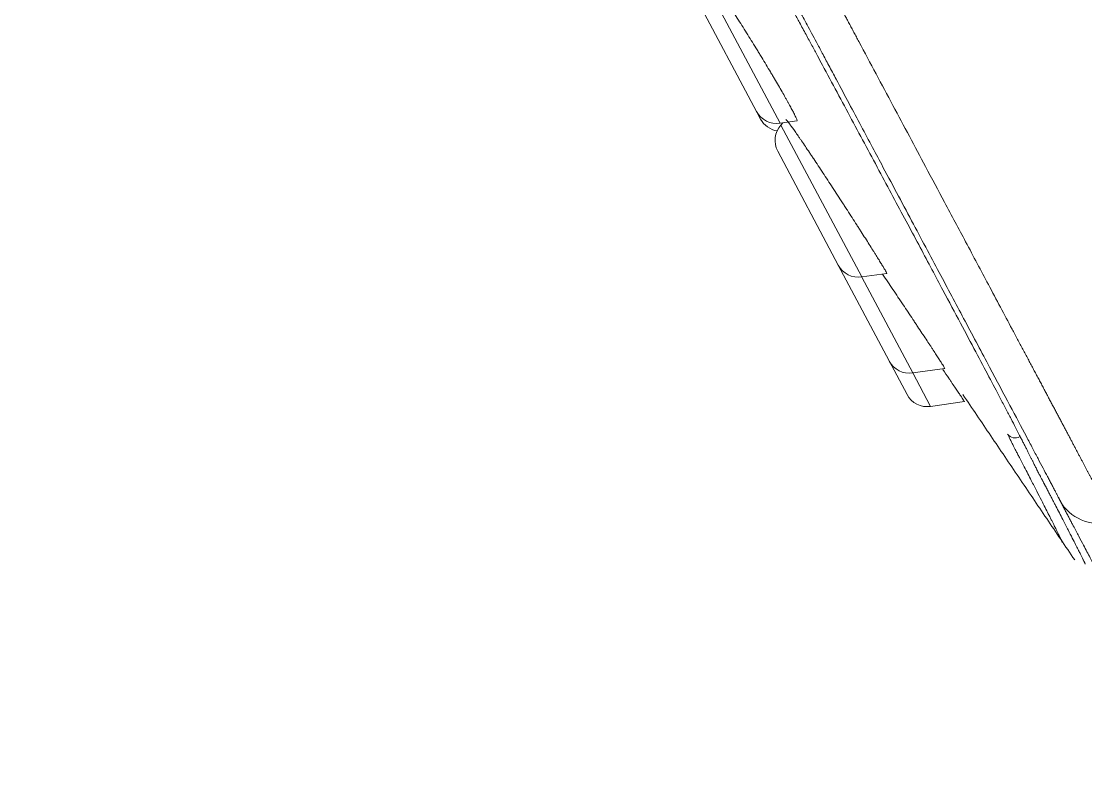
# Model space of a CAD drawing. Header units: millimetres. Extents: x 2433 to 4809, y -10272 to -6912.
# Drawn here: x 4264.15 to 4287.29, y -8437.8 to -8421.56 of the extents above; entities that cross this region are included whole.
import ezdxf

# ---------------------------------------------------------------- set-up
doc = ezdxf.new("R2010")
doc.units = ezdxf.units.MM

msp = doc.modelspace()

# ---------------------------------------------------------------- linework, layer by layer
at = {"linetype": 'Continuous', "lineweight": 13, "extrusion": (-1, -2.22045e-16, 0)}
for p, q in [((4278.885, -8420.479), (4280.641, -8423.78)), ((4280.641, -8423.78), (4281.009, -8423.729)), ((4280.661, -8423.818), (4282.416, -8427.119)), ((4282.416, -8427.12), (4283.525, -8429.205)), ((4283.525, -8429.205), (4283.912, -8429.932)), ((4286.777, -8432.885), (4286.776, -8432.885))]:
    msp.add_line(p, q, dxfattribs=at)
at = {"linetype": 'Continuous', "lineweight": 18, "extrusion": (-1, -2.22045e-16, 0)}
for p, q in [((4280.13, -8423.52), (4278.815, -8421.048)), ((4280.219, -8423.688), (4280.13, -8423.52)), ((4280.641, -8423.78), (4281.008, -8423.729)), ((4280.702, -8423.772), (4280.661, -8423.818)), ((4281.905, -8426.859), (4280.591, -8424.387)), ((4283.014, -8428.944), (4281.905, -8426.859)), ((4282.416, -8427.119), (4282.96, -8427.043)), ((4283.401, -8429.672), (4283.014, -8428.944)), ((4283.525, -8429.205), (4284.22, -8429.107)), ((4283.912, -8429.932), (4284.653, -8429.828))]:
    msp.add_line(p, q, dxfattribs=at)
at = {"linetype": 'Continuous', "lineweight": 18}
for centre, major_axis, start_param, end_param in [((4280.571, -8423.285), (-0.441, -0.235), 0, 1.22173), ((4280.66, -8423.453), (-0.441, -0.235), 0, 0.914084), ((4281.032, -8424.152), (0.441, 0.235), 1.919862, 3.141593), ((4282.347, -8426.624), (-0.441, -0.235), 0, 1.22173), ((4283.455, -8428.71), (-0.441, -0.235), 0, 1.22173), ((4283.842, -8429.437), (-0.441, -0.235), 0, 1.22173)]:
    msp.add_ellipse(centre, major_axis=major_axis, ratio=0.999988, start_param=start_param, end_param=end_param, dxfattribs=at)
at = {"linetype": 'Continuous', "lineweight": 13}
for centre, major_axis, ratio, start_param, end_param in [((4285.755, -8430.421), (-0.181, -0.085), 0.976636, 0.148665, 1.634275), ((4287.593, -8431.49), (-0.89, -0.456), 0.977828, 0.124005, 1.411145)]:
    msp.add_ellipse(centre, major_axis=major_axis, ratio=ratio, start_param=start_param, end_param=end_param, dxfattribs=at)
at = {"linetype": 'Continuous', "lineweight": 18}
for points, knots in [([(4342.684, -8551.682), (4342.592, -8550.139), (4342.292, -8545.573), (4341.725, -8538.884), (4341.062, -8532.074), (4340.481, -8526.737), (4339.882, -8521.654), (4339.183, -8516.17), (4338.311, -8509.843), (4337.078, -8501.674), (4335.228, -8491.3), (4332.513, -8479.027), (4329.173, -8466.465), (4324.876, -8452.667), (4319.676, -8438.444), (4313.639, -8424.314), (4308.843, -8414.388), (4305.445, -8407.84), (4303.022, -8403.33), (4299.848, -8397.663), (4295.557, -8390.432), (4290.161, -8381.893), (4283.051, -8372.869), (4274.369, -8363.957), (4267.704, -8358.592), (4264.147, -8356.061)], [0, 0, 0, 0, 0.021404, 0.063354, 0.09294, 0.116141, 0.137692, 0.163801, 0.192684, 0.226123, 0.278193, 0.338556, 0.40011, 0.458112, 0.538598, 0.609671, 0.67079, 0.691177, 0.711824, 0.741678, 0.781095, 0.828257, 0.88141, 0.939887, 1, 1, 1, 1]), ([(4278.944, -8420.413), (4278.948, -8420.408), (4278.959, -8420.414), (4278.984, -8420.439), (4278.994, -8420.45), (4279.011, -8420.47), (4279.018, -8420.478), (4279.031, -8420.494), (4279.038, -8420.503), (4279.075, -8420.55), (4279.111, -8420.598), (4279.172, -8420.683), (4279.194, -8420.714), (4279.229, -8420.764), (4279.241, -8420.782), (4279.265, -8420.817), (4279.278, -8420.835), (4279.341, -8420.928), (4279.396, -8421.01), (4279.469, -8421.121), (4279.484, -8421.144), (4279.515, -8421.19), (4279.53, -8421.214), (4279.576, -8421.285), (4279.639, -8421.382), (4279.704, -8421.484), (4279.77, -8421.588), (4279.804, -8421.64), (4279.906, -8421.802), (4279.973, -8421.911), (4280.074, -8422.074), (4280.108, -8422.129), (4280.159, -8422.212), (4280.176, -8422.239), (4280.209, -8422.294), (4280.226, -8422.321), (4280.308, -8422.457), (4280.371, -8422.562), (4280.448, -8422.69), (4280.463, -8422.715), (4280.493, -8422.766), (4280.507, -8422.791), (4280.551, -8422.865), (4280.579, -8422.913), (4280.66, -8423.051), (4280.71, -8423.138), (4280.766, -8423.237), (4280.777, -8423.257), (4280.798, -8423.295), (4280.809, -8423.313), (4280.838, -8423.367), (4280.875, -8423.434), (4280.906, -8423.492), (4280.927, -8423.532), (4280.934, -8423.545), (4280.943, -8423.563), (4280.946, -8423.569), (4280.952, -8423.581), (4280.955, -8423.586), (4280.98, -8423.636), (4280.995, -8423.669), (4281.008, -8423.703), (4281.01, -8423.712), (4281.012, -8423.725), (4281.011, -8423.728), (4281.009, -8423.729)], [0, 0, 0, 0, 0.0625, 0.0625, 0.09375, 0.09375, 0.109375, 0.109375, 0.125, 0.125, 0.1875, 0.1875, 0.21875, 0.21875, 0.234375, 0.234375, 0.25, 0.25, 0.3125, 0.3125, 0.328125, 0.328125, 0.34375, 0.34375, 0.375, 0.40625, 0.40625, 0.4375, 0.4375, 0.5, 0.5, 0.53125, 0.53125, 0.546875, 0.546875, 0.5625, 0.5625, 0.625, 0.625, 0.640625, 0.640625, 0.65625, 0.65625, 0.6875, 0.6875, 0.75, 0.75, 0.765625, 0.765625, 0.78125, 0.78125, 0.8125, 0.84375, 0.84375, 0.859375, 0.859375, 0.867188, 0.867188, 0.875, 0.875, 0.9375, 0.9375, 0.96875, 0.96875, 1, 1, 1, 1]), ([(4280.554, -8420.641), (4280.563, -8420.658), (4280.582, -8420.693), (4280.613, -8420.749), (4280.646, -8420.811), (4280.681, -8420.877), (4280.72, -8420.949), (4280.761, -8421.025), (4280.805, -8421.107), (4280.852, -8421.194), (4280.902, -8421.286), (4280.954, -8421.383), (4281.009, -8421.485), (4281.093, -8421.642), (4281.203, -8421.846), (4281.332, -8422.086), (4281.451, -8422.307), (4281.634, -8422.647), (4281.883, -8423.111), (4282.201, -8423.702), (4282.518, -8424.293), (4282.83, -8424.875), (4283.131, -8425.438), (4283.417, -8425.972), (4283.688, -8426.479), (4283.943, -8426.957), (4284.24, -8427.514), (4284.563, -8428.121), (4284.895, -8428.746), (4285.182, -8429.287), (4285.394, -8429.69), (4285.55, -8429.987), (4285.662, -8430.201), (4285.761, -8430.393), (4285.829, -8430.523), (4285.871, -8430.605), (4285.892, -8430.646), (4285.912, -8430.685), (4285.932, -8430.724), (4285.951, -8430.761), (4285.97, -8430.797), (4285.987, -8430.832), (4286.005, -8430.866), (4286.021, -8430.899), (4286.037, -8430.931), (4286.052, -8430.961), (4286.067, -8430.991), (4286.081, -8431.019), (4286.095, -8431.047), (4286.108, -8431.073), (4286.121, -8431.098), (4286.129, -8431.115), (4286.133, -8431.123)], [0, 0, 0, 0, 0.003333, 0.007009, 0.011031, 0.015396, 0.020106, 0.02516, 0.030558, 0.036301, 0.042388, 0.04882, 0.055597, 0.062718, 0.080156, 0.096349, 0.111297, 0.125, 0.165658, 0.207168, 0.24954, 0.293086, 0.335853, 0.377853, 0.419093, 0.459582, 0.499326, 0.566383, 0.630371, 0.69131, 0.749217, 0.781897, 0.813604, 0.84434, 0.874106, 0.881803, 0.889464, 0.897088, 0.904676, 0.912228, 0.919743, 0.927221, 0.934664, 0.942069, 0.949438, 0.956771, 0.964067, 0.971327, 0.97855, 0.985736, 0.992886, 1, 1, 1, 1]), ([(4280.767, -8423.699), (4280.769, -8423.696), (4280.778, -8423.704), (4280.802, -8423.732), (4280.812, -8423.744), (4280.829, -8423.766), (4280.835, -8423.774), (4280.848, -8423.791), (4280.855, -8423.801), (4280.892, -8423.851), (4280.927, -8423.9), (4280.989, -8423.989), (4281.011, -8424.021), (4281.041, -8424.063), (4281.047, -8424.072), (4281.059, -8424.09), (4281.077, -8424.117), (4281.097, -8424.144), (4281.162, -8424.24), (4281.218, -8424.323), (4281.294, -8424.436), (4281.309, -8424.459), (4281.341, -8424.506), (4281.357, -8424.53), (4281.405, -8424.602), (4281.47, -8424.7), (4281.538, -8424.803), (4281.607, -8424.907), (4281.642, -8424.96), (4281.748, -8425.123), (4281.82, -8425.232), (4281.926, -8425.396), (4281.962, -8425.451), (4282.016, -8425.533), (4282.034, -8425.561), (4282.069, -8425.616), (4282.087, -8425.643), (4282.174, -8425.778), (4282.242, -8425.883), (4282.324, -8426.011), (4282.348, -8426.049), (4282.373, -8426.087), (4282.389, -8426.112), (4282.396, -8426.124), (4282.436, -8426.186), (4282.466, -8426.233), (4282.554, -8426.371), (4282.609, -8426.457), (4282.671, -8426.556), (4282.684, -8426.575), (4282.707, -8426.613), (4282.719, -8426.631), (4282.752, -8426.685), (4282.794, -8426.751), (4282.829, -8426.809), (4282.853, -8426.849), (4282.861, -8426.861), (4282.876, -8426.886), (4282.883, -8426.897), (4282.915, -8426.952), (4282.934, -8426.985), (4282.952, -8427.019), (4282.956, -8427.027), (4282.96, -8427.036), (4282.961, -8427.039), (4282.961, -8427.042), (4282.961, -8427.043), (4282.96, -8427.043)], [0, 0, 0, 0, 0.0625, 0.0625, 0.09375, 0.09375, 0.109375, 0.109375, 0.125, 0.125, 0.1875, 0.1875, 0.21875, 0.21875, 0.226563, 0.226563, 0.234375, 0.25, 0.25, 0.3125, 0.3125, 0.328125, 0.328125, 0.34375, 0.34375, 0.375, 0.40625, 0.40625, 0.4375, 0.4375, 0.5, 0.5, 0.53125, 0.53125, 0.546875, 0.546875, 0.5625, 0.5625, 0.625, 0.625, 0.640625, 0.648438, 0.648438, 0.65625, 0.65625, 0.6875, 0.6875, 0.75, 0.75, 0.765625, 0.765625, 0.78125, 0.78125, 0.8125, 0.84375, 0.84375, 0.859375, 0.859375, 0.875, 0.875, 0.9375, 0.9375, 0.96875, 0.96875, 0.984375, 0.984375, 1, 1, 1, 1]), ([(4282.869, -8427.056), (4282.87, -8427.057), (4282.871, -8427.058), (4282.945, -8427.168), (4283.019, -8427.279), (4283.13, -8427.444), (4283.168, -8427.5), (4283.223, -8427.583), (4283.242, -8427.611), (4283.279, -8427.666), (4283.297, -8427.694), (4283.389, -8427.831), (4283.46, -8427.937), (4283.545, -8428.066), (4283.571, -8428.104), (4283.596, -8428.142), (4283.613, -8428.167), (4283.621, -8428.18), (4283.662, -8428.242), (4283.694, -8428.29), (4283.787, -8428.429), (4283.844, -8428.516), (4283.903, -8428.606), (4283.909, -8428.616), (4283.922, -8428.635), (4283.929, -8428.645), (4283.947, -8428.674), (4283.959, -8428.692), (4283.995, -8428.746), (4284.038, -8428.813), (4284.076, -8428.871), (4284.102, -8428.911), (4284.11, -8428.924), (4284.126, -8428.949), (4284.133, -8428.961), (4284.168, -8429.016), (4284.189, -8429.049), (4284.209, -8429.083), (4284.214, -8429.092), (4284.218, -8429.101), (4284.219, -8429.103), (4284.22, -8429.106), (4284.221, -8429.107), (4284.22, -8429.107)], [0, 0, 0, 0, 0.000999, 0.000999, 0.111999, 0.111999, 0.167499, 0.167499, 0.195249, 0.195249, 0.222999, 0.222999, 0.333999, 0.333999, 0.361749, 0.375624, 0.375624, 0.389499, 0.389499, 0.444999, 0.444999, 0.555999, 0.555999, 0.569875, 0.569875, 0.58375, 0.58375, 0.6115, 0.6115, 0.667, 0.7225, 0.7225, 0.75025, 0.75025, 0.778, 0.778, 0.889, 0.889, 0.9445, 0.9445, 0.97225, 0.97225, 1, 1, 1, 1]), ([(4284.18, -8429.128), (4284.225, -8429.196), (4284.268, -8429.26), (4284.316, -8429.33), (4284.323, -8429.339), (4284.336, -8429.359), (4284.342, -8429.369), (4284.362, -8429.397), (4284.374, -8429.416), (4284.41, -8429.469), (4284.456, -8429.536), (4284.495, -8429.594), (4284.522, -8429.634), (4284.531, -8429.647), (4284.547, -8429.671), (4284.555, -8429.683), (4284.592, -8429.738), (4284.614, -8429.771), (4284.637, -8429.804), (4284.643, -8429.813), (4284.649, -8429.822), (4284.65, -8429.824), (4284.652, -8429.827), (4284.653, -8429.828), (4284.653, -8429.828)], [0, 0, 0, 0, 0.158382, 0.158382, 0.184683, 0.184683, 0.210983, 0.210983, 0.263584, 0.263584, 0.368787, 0.473989, 0.473989, 0.52659, 0.52659, 0.579191, 0.579191, 0.789596, 0.789596, 0.894798, 0.894798, 0.947399, 0.947399, 1, 1, 1, 1]), ([(4286.133, -8431.123), (4286.138, -8431.134), (4286.15, -8431.158), (4286.168, -8431.194), (4286.187, -8431.231), (4286.206, -8431.27), (4286.227, -8431.31), (4286.248, -8431.351), (4286.267, -8431.389), (4286.285, -8431.422), (4286.299, -8431.45), (4286.313, -8431.476), (4286.325, -8431.501), (4286.337, -8431.523), (4286.348, -8431.544), (4286.358, -8431.563), (4286.367, -8431.581), (4286.375, -8431.597), (4286.383, -8431.611), (4286.389, -8431.624), (4286.395, -8431.634), (4286.406, -8431.656), (4286.423, -8431.687), (4286.444, -8431.729), (4286.466, -8431.77), (4286.487, -8431.81), (4286.507, -8431.849), (4286.527, -8431.887), (4286.546, -8431.924), (4286.565, -8431.96), (4286.583, -8431.995), (4286.601, -8432.029), (4286.618, -8432.063), (4286.684, -8432.189), (4286.784, -8432.384), (4286.902, -8432.612), (4286.994, -8432.791), (4287.064, -8432.928), (4287.111, -8433.022), (4287.142, -8433.083), (4287.162, -8433.123), (4287.179, -8433.157), (4287.194, -8433.187), (4287.21, -8433.218), (4287.224, -8433.248), (4287.237, -8433.274), (4287.246, -8433.293), (4287.253, -8433.308), (4287.258, -8433.32), (4287.263, -8433.329), (4287.266, -8433.336), (4287.268, -8433.342), (4287.27, -8433.347), (4287.271, -8433.349), (4287.272, -8433.351), (4287.273, -8433.353), (4287.273, -8433.354), (4287.274, -8433.355), (4287.274, -8433.356), (4287.274, -8433.356), (4287.274, -8433.356), (4287.274, -8433.356)], [0, 0, 0, 0, 0.007686, 0.015788, 0.024306, 0.033237, 0.042583, 0.052341, 0.062509, 0.069754, 0.076589, 0.083016, 0.089036, 0.094648, 0.099855, 0.104656, 0.109053, 0.113045, 0.116635, 0.119821, 0.122606, 0.124988, 0.136166, 0.147204, 0.158102, 0.16886, 0.179478, 0.189957, 0.200296, 0.210496, 0.220556, 0.230477, 0.240259, 0.249901, 0.343562, 0.426879, 0.499839, 0.566395, 0.624867, 0.653315, 0.680046, 0.705051, 0.728332, 0.7499, 0.782919, 0.812423, 0.835178, 0.856011, 0.874948, 0.892468, 0.908681, 0.923646, 0.937473, 0.945692, 0.953607, 0.961269, 0.968737, 0.976764, 0.984564, 0.992264, 1, 1, 1, 1])]:
    msp.add_open_spline(points, degree=3, knots=knots, dxfattribs=at)
at = {"linetype": 'Continuous', "lineweight": 13}
for points, knots in [([(4281.588, -8420.569), (4281.598, -8420.588), (4281.618, -8420.627), (4281.65, -8420.686), (4281.683, -8420.748), (4281.718, -8420.813), (4281.754, -8420.881), (4281.792, -8420.951), (4281.831, -8421.024), (4281.871, -8421.1), (4281.913, -8421.179), (4281.957, -8421.26), (4282.002, -8421.344), (4282.048, -8421.431), (4282.096, -8421.52), (4282.145, -8421.612), (4282.195, -8421.707), (4282.247, -8421.804), (4282.3, -8421.904), (4282.462, -8422.206), (4282.728, -8422.705), (4283.095, -8423.392), (4283.454, -8424.064), (4283.829, -8424.768), (4284.24, -8425.538), (4284.7, -8426.399), (4285.194, -8427.327), (4285.541, -8427.979), (4285.745, -8428.363), (4285.804, -8428.474), (4285.863, -8428.583), (4285.92, -8428.691), (4285.976, -8428.797), (4286.032, -8428.902), (4286.086, -8429.004), (4286.14, -8429.105), (4286.193, -8429.204), (4286.245, -8429.302), (4286.296, -8429.397), (4286.346, -8429.491), (4286.395, -8429.584), (4286.443, -8429.675), (4286.49, -8429.764), (4286.537, -8429.851), (4286.582, -8429.937), (4286.627, -8430.021), (4286.671, -8430.103), (4286.714, -8430.184), (4286.756, -8430.264), (4286.797, -8430.342), (4286.837, -8430.418), (4286.877, -8430.492), (4286.916, -8430.566), (4286.954, -8430.637), (4286.991, -8430.707), (4287.027, -8430.776), (4287.063, -8430.843), (4287.097, -8430.909), (4287.131, -8430.973), (4287.165, -8431.036), (4287.197, -8431.097), (4287.229, -8431.157), (4287.26, -8431.215), (4287.29, -8431.273), (4287.319, -8431.328), (4287.348, -8431.383), (4287.376, -8431.436), (4287.403, -8431.488), (4287.43, -8431.538), (4287.456, -8431.587), (4287.481, -8431.635), (4287.506, -8431.682), (4287.53, -8431.727), (4287.553, -8431.772), (4287.575, -8431.815), (4287.597, -8431.856), (4287.619, -8431.897), (4287.639, -8431.936), (4287.659, -8431.975), (4287.679, -8432.012), (4287.698, -8432.048), (4287.716, -8432.083), (4287.734, -8432.117), (4287.751, -8432.149), (4287.767, -8432.181), (4287.783, -8432.212), (4287.799, -8432.242), (4287.814, -8432.27), (4287.828, -8432.298), (4287.842, -8432.325), (4287.855, -8432.35), (4287.868, -8432.375), (4287.88, -8432.399), (4287.888, -8432.414), (4287.892, -8432.422)], [0, 0, 0, 0, 0.003266, 0.006697, 0.010292, 0.014051, 0.017975, 0.022063, 0.026315, 0.030732, 0.035313, 0.040059, 0.044969, 0.050043, 0.055282, 0.060685, 0.066253, 0.071985, 0.077881, 0.083942, 0.125651, 0.167362, 0.209072, 0.250784, 0.301463, 0.360006, 0.426409, 0.500672, 0.509754, 0.518789, 0.527778, 0.53672, 0.545615, 0.554464, 0.563266, 0.572021, 0.58073, 0.589392, 0.598008, 0.606576, 0.615099, 0.623574, 0.632003, 0.640385, 0.648721, 0.65701, 0.665252, 0.673447, 0.681596, 0.689699, 0.697754, 0.705763, 0.713725, 0.721641, 0.72951, 0.737332, 0.745108, 0.752837, 0.760519, 0.768155, 0.775744, 0.783286, 0.790782, 0.798231, 0.805633, 0.812989, 0.820298, 0.82756, 0.834776, 0.841945, 0.849067, 0.856143, 0.863172, 0.870154, 0.87709, 0.883978, 0.890821, 0.897616, 0.904365, 0.911068, 0.917723, 0.924332, 0.930895, 0.93741, 0.943879, 0.950302, 0.956677, 0.963006, 0.969289, 0.975524, 0.981713, 0.987855, 0.993951, 1, 1, 1, 1]), ([(4286.765, -8432.05), (4286.763, -8432.047), (4286.759, -8432.039), (4286.753, -8432.027), (4286.746, -8432.013), (4286.739, -8431.999), (4286.731, -8431.983), (4286.722, -8431.967), (4286.713, -8431.949), (4286.703, -8431.93), (4286.692, -8431.91), (4286.681, -8431.889), (4286.669, -8431.866), (4286.656, -8431.841), (4286.643, -8431.815), (4286.62, -8431.772), (4286.589, -8431.711), (4286.546, -8431.63), (4286.501, -8431.545), (4286.44, -8431.429), (4286.358, -8431.272), (4286.25, -8431.067), (4286.129, -8430.839), (4285.935, -8430.471), (4285.637, -8429.91), (4285.195, -8429.078), (4284.692, -8428.131), (4284.136, -8427.088), (4283.54, -8425.97), (4283.033, -8425.019), (4282.647, -8424.296), (4282.402, -8423.836), (4282.139, -8423.343), (4281.903, -8422.9), (4281.707, -8422.533), (4281.564, -8422.265), (4281.439, -8422.031), (4281.33, -8421.827), (4281.234, -8421.647), (4281.146, -8421.483), (4281.066, -8421.333), (4280.994, -8421.198), (4280.929, -8421.076), (4280.872, -8420.97), (4280.823, -8420.877), (4280.792, -8420.821), (4280.779, -8420.795)], [0, 0, 0, 0, 0.003122, 0.006453, 0.009993, 0.013742, 0.017699, 0.021866, 0.026241, 0.030825, 0.035618, 0.04062, 0.045831, 0.051252, 0.056882, 0.062721, 0.078505, 0.094148, 0.10965, 0.125011, 0.154893, 0.185614, 0.217173, 0.249572, 0.327186, 0.410427, 0.499306, 0.579073, 0.66236, 0.749186, 0.77788, 0.808263, 0.840336, 0.874097, 0.893173, 0.910019, 0.924637, 0.937029, 0.948039, 0.958152, 0.967369, 0.975688, 0.983112, 0.989638, 0.995267, 1, 1, 1, 1]), ([(4286.776, -8432.885), (4286.776, -8432.885), (4286.776, -8432.884), (4286.775, -8432.882), (4286.774, -8432.879), (4286.772, -8432.877), (4286.771, -8432.873), (4286.769, -8432.869), (4286.766, -8432.863), (4286.763, -8432.855), (4286.759, -8432.846), (4286.754, -8432.835), (4286.747, -8432.821), (4286.74, -8432.804), (4286.729, -8432.782), (4286.715, -8432.753), (4286.697, -8432.714), (4286.672, -8432.664), (4286.641, -8432.602), (4286.609, -8432.536), (4286.577, -8432.471), (4286.546, -8432.411), (4286.512, -8432.342), (4286.465, -8432.251), (4286.403, -8432.128), (4286.32, -8431.965), (4286.22, -8431.769), (4286.121, -8431.577), (4286.028, -8431.397), (4285.948, -8431.242), (4285.881, -8431.113), (4285.828, -8431.011), (4285.799, -8430.956), (4285.774, -8430.906), (4285.756, -8430.87), (4285.74, -8430.839), (4285.718, -8430.797), (4285.69, -8430.741), (4285.655, -8430.671), (4285.622, -8430.601), (4285.599, -8430.555), (4285.588, -8430.532)], [0, 0, 0, 0, 0.010354, 0.020713, 0.031263, 0.041431, 0.051816, 0.062525, 0.076879, 0.092005, 0.108032, 0.125049, 0.144308, 0.165132, 0.187571, 0.217265, 0.250093, 0.287314, 0.328982, 0.375114, 0.403466, 0.433749, 0.465969, 0.500122, 0.554124, 0.613783, 0.679114, 0.750088, 0.789155, 0.830789, 0.875011, 0.887994, 0.906249, 0.9156, 0.923927, 0.931225, 0.937492, 0.953824, 0.969687, 0.98508, 1, 1, 1, 1]), ([(4287.938, -8434.283), (4287.937, -8434.282), (4287.937, -8434.281), (4287.935, -8434.278), (4287.934, -8434.275), (4287.932, -8434.271), (4287.93, -8434.268), (4287.928, -8434.264), (4287.926, -8434.26), (4287.923, -8434.255), (4287.92, -8434.247), (4287.914, -8434.236), (4287.906, -8434.221), (4287.895, -8434.199), (4287.878, -8434.167), (4287.855, -8434.121), (4287.827, -8434.069), (4287.796, -8434.01), (4287.763, -8433.946), (4287.719, -8433.863), (4287.663, -8433.755), (4287.589, -8433.615), (4287.496, -8433.438), (4287.38, -8433.217), (4287.257, -8432.984), (4287.133, -8432.749), (4287.044, -8432.581), (4286.977, -8432.453), (4286.936, -8432.376), (4286.9, -8432.308), (4286.871, -8432.253), (4286.852, -8432.216), (4286.839, -8432.192), (4286.829, -8432.173), (4286.82, -8432.157), (4286.81, -8432.138), (4286.801, -8432.119), (4286.791, -8432.101), (4286.782, -8432.084), (4286.774, -8432.067), (4286.768, -8432.056), (4286.765, -8432.05)], [0, 0, 0, 0, 0.005764, 0.011822, 0.018175, 0.024824, 0.03177, 0.039014, 0.046555, 0.054392, 0.062524, 0.081416, 0.102253, 0.125036, 0.161195, 0.202862, 0.250037, 0.287744, 0.329406, 0.375023, 0.434044, 0.500015, 0.574247, 0.657586, 0.750027, 0.810421, 0.874987, 0.895537, 0.916368, 0.937482, 0.950079, 0.959489, 0.965709, 0.968737, 0.973676, 0.978458, 0.983082, 0.987548, 0.991856, 0.996007, 1, 1, 1, 1])]:
    msp.add_open_spline(points, degree=3, knots=knots, dxfattribs=at)
at = {"linetype": 'Continuous', "lineweight": 18}
msp.add_open_spline([(4284.615, -8429.674), (4287.046, -8433.267)], degree=1, dxfattribs=at)

doc.saveas('drawing.dxf')
